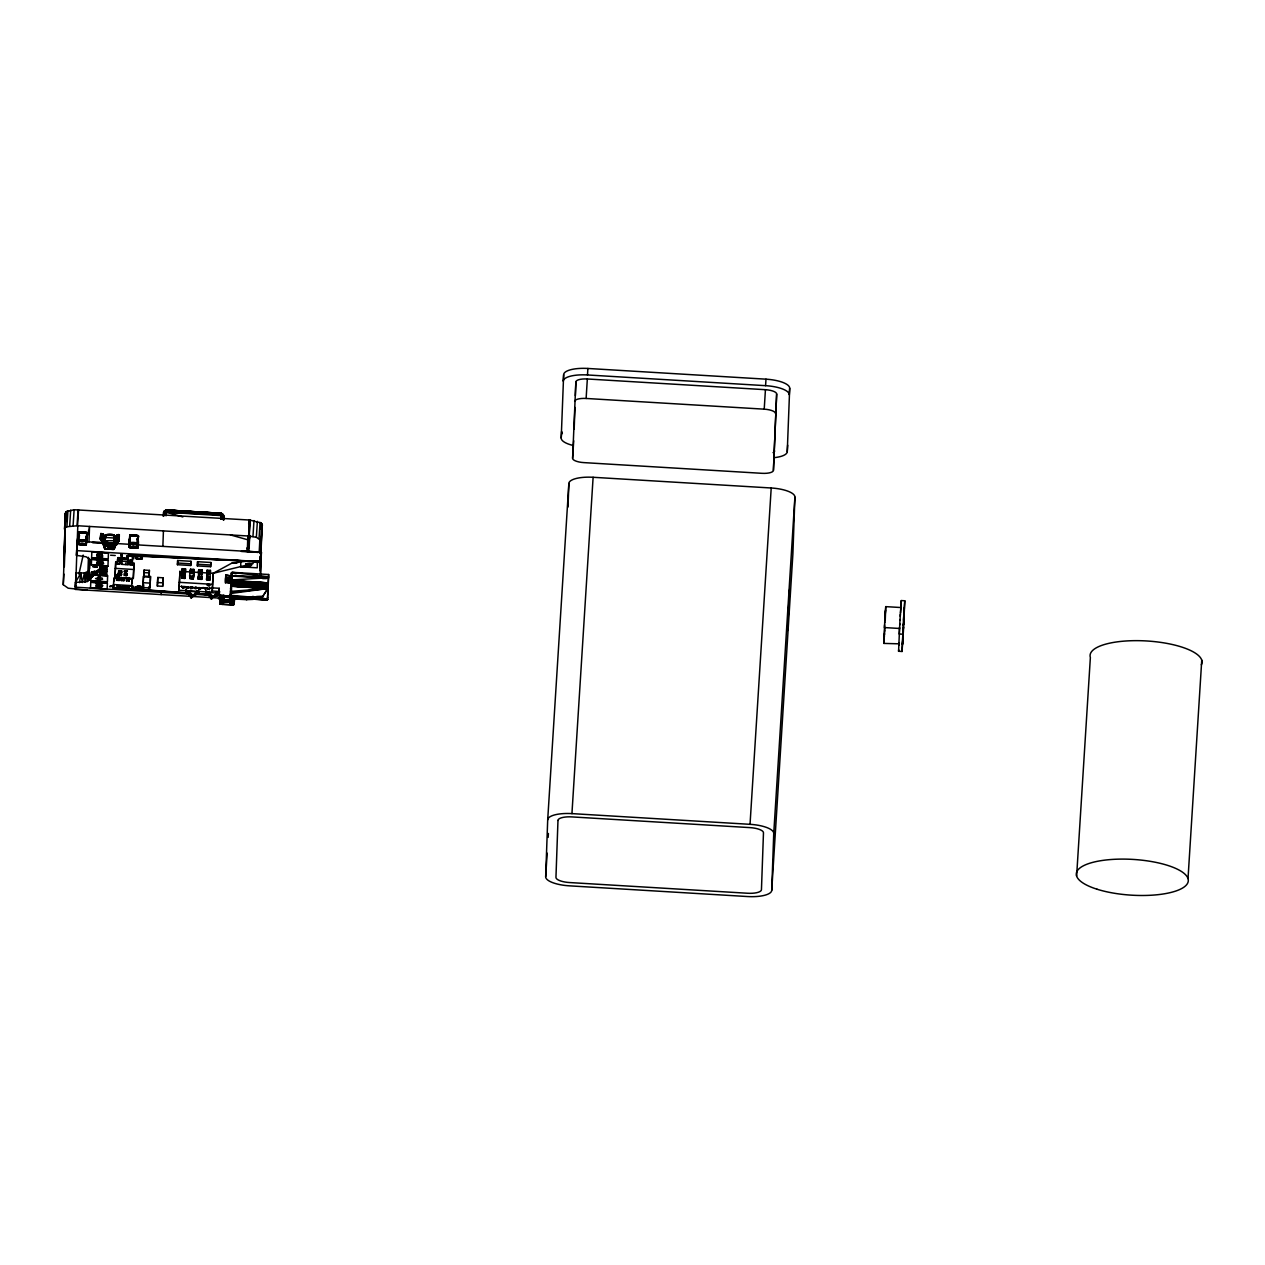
<?xml version="1.0" encoding="UTF-8"?>
<svg xmlns="http://www.w3.org/2000/svg" width="1265" height="1265" viewBox="0 0 1265 1265"><rect width="100%" height="100%" fill="white"/><g stroke="black" fill="none" stroke-linecap="round" stroke-linejoin="round"><path stroke-width="1.5" d="M115.036 540.329C115.827 543.333 115.083 533.055 119.321 534.716C118.61 540.297 117.36 529.387 115.621 540.234C122.752 532.992 115.558 533.814 119.305 536.66C119.226 533.371 117.645 535.206 119.258 536.724C117.345 537.467 117.598 533.609 119.226 535.475L119.258 534.652L119.29 536.708M117.329 534.953C119.116 534.621 115.052 536.012 115.621 540.234C118.894 533.055 116.095 537.024 118.072 534.684M137.774 559.13C131.418 557.659 139.703 553.738 142.328 556.806L142.249 558.75L138.881 559.304L135.608 558.26L136.43 556.062M138.328 537.641L138.154 535.664L137.632 547.84L137.996 543.871L129.362 543.349M165.209 515.282L165.509 510.412L166.711 510.016L221.106 513.29L223.826 516.547L223.62 520.026L223.146 514.681L221.043 513.337L166.632 510.064L164.023 511.44L163.311 516.341M233.614 598.25L233.361 604.97L233.93 597.143C235.717 599.784 233.313 608.497 230.625 603.832C233.424 608.291 233.867 600.543 233.661 598.298L233.535 604.797L230.783 604.86L230.404 604.085L233.535 604.797L233.867 598.298C234.499 600.859 233.598 608.339 230.625 603.784L233.487 604.86L233.804 598.298M223.81 595.088L220.584 596.78L220.679 599.657C225.866 596.669 222.197 603.168 223.605 602.662M230.436 602.867C228.933 599.768 237.694 604.385 230.72 601.081L230.451 599.167M97.358 552.726L97.342 556.394C105.691 559.019 103.493 552.52 96.757 554.971L97.342 556.394L97.832 552.9M116.665 540.424L119.116 540.756L119.147 539.87L117.961 539.87L119.1 540.724C117.028 531.964 113.755 552.078 117.835 540.044C120.017 539.523 119.622 539.254 118.119 540.772C119.938 541.879 114.04 546.828 116.127 545.31C120.823 538.526 117.044 538.858 119.116 538.716L117.028 539.918L117.297 538.874M130.422 544.14L129.394 543.254L129.9 535.253L138.391 535.933L137.885 544.393L135.671 544.646L137.758 544.282L138.391 535.933L137.758 544.551L138.264 535.791L129.789 535.395L129.267 543.871L132.509 544.488L129.267 543.871L129.789 535.395L138.154 535.664L138.201 536.74L137.237 536.471L138.154 535.68L130.042 535.19L138.091 535.68L136.715 544.646L137.616 544.63L137.664 547.824L129.315 547.366L129.457 543.112L129.979 535.221L138.138 535.712L138.233 536.834M211.413 599.246L216.758 592.589L216.631 595.768L213.295 596.811L208.788 592.115L208.662 595.293L211.413 599.246C211.555 595.878 222.814 595.23 217.438 594.265L217.438 592.653L219.398 594.044M104.299 542.875L103.73 543.523L102.892 538.321L102.497 543.681L101.817 539.934L100.552 539.649C100.172 522.904 106.608 554.655 102.924 537.119C100.235 531.411 100.599 543.997 104.204 544.915C105.153 543.08 101.5 542.764 102.402 533.798C104.6 546.069 106.292 534.051 100.884 533.577C99.556 536.866 106.386 535.301 103.857 540.645C104.015 546.907 102.275 538.005 100.741 537.609C108.411 539.728 101.406 549.295 101.785 533.703L100.82 533.593L100.678 535.617C105.232 534.462 104.521 546.844 102.639 541.151C106.07 548.251 99.603 524.833 102.686 539.965C107.066 544.14 100.109 525.781 104.11 538.795C105.28 542.321 101.01 528.991 100.678 535.617C106.228 534.842 103.493 549.01 101.912 537.846C98.781 537.546 103.082 541.926 102.971 544.488C105.232 545.389 102.212 544.725 102.671 543.286C101.437 536.74 101.437 539.111 102.591 543.982C105.833 544.472 99.05 538.605 103.113 538.906C102.544 534.953 103.73 548.219 104.315 542.843M119.29 535.506L119.305 534.668L115.668 540.708L103.509 540.756L103.05 538.779L104.268 543.713M100.678 534.779C104.71 531.948 103.603 541.926 104.015 538.779M260.574 575.338L261.396 552.236L137.79 544.899C136.573 553.011 140.368 540.455 137.158 538.811C139.071 548.567 136.794 551.587 137.901 543.618M222.229 518.792L221.755 513.479M89.42 569.203L89.515 558.956L86.162 556.806L76.422 555.367L77.181 541.167M99.761 576.255L99.729 579.829L102.544 579.323L102.18 578.121L99.239 577.457L95.539 578.579L99.729 579.829L100.314 576.239M121.361 574.326L118.436 574.373L121.566 574.468M65.306 520.864L65.385 513.068L64.009 563.336L65.148 534.494M78.145 536.107L78.541 532.122L86.89 532.676L86.178 544.772L86.89 532.676L78.462 532.154L86.716 532.581L86.763 534.542M100.631 560.79L100.599 564.364C90.195 563.905 103.319 558.972 103.667 563.842L100.599 564.364L101.042 560.79M115.131 538.163L114.625 535.585L113.882 549.342L104.71 548.836L113.992 549.184L113.755 546.527L104.853 542.985L105.438 534.968L114.562 535.522L114.973 542.78M124.555 573.804L126.974 573.946M137.869 543.697L138.375 535.854L130.042 535.19L129.821 537.135M233.978 597.127L233.329 604.97L220.489 604.227L220.743 597.507L220.569 604.227L223.462 603.674L220.521 604.227L220.758 595.625L220.489 604.227L233.456 604.812L233.978 597.127L233.392 604.955M223.557 596.1C227.494 595.926 210.369 599.752 223.462 598.819M86.826 535.601L86.795 532.597L78.462 532.186L77.908 540.898L80.027 541.293L77.908 540.898L78.462 532.154L86.732 532.581L86.89 534.542M86.305 544.662L86.305 542.859L86.067 544.804L77.971 544.314L77.877 541.293L77.987 543.317L79.948 543.397L77.877 543.476L77.813 542.353L77.971 544.314L86.067 544.804L86.431 542.859M98.844 560.601L98.796 564.206L99.429 560.68M118.088 538.732C114.435 538.242 113.992 555.667 113.771 546.338L104.853 542.97L104.9 548.884L108.395 549.105L104.41 539.997L103.983 541.657L104.378 540.06L103.05 539.744L103.904 543.618M164.497 515.393L164.387 511.155L166.711 510.016L222.972 514.317M166.158 515.646L166.711 510.016L221.154 513.637L223.446 514.95L223.336 520.01M232.112 575.543L231.115 597.57L220.869 596.732L220.727 599.657L223.178 599.816L223.462 598.772C219.098 603.105 219.952 593.506 223.478 597.523M86.51 541.815L86.067 544.804L77.877 544.282L86.083 544.772L86.811 532.755L78.398 532.28L86.89 532.771L78.462 532.154L77.956 540.961L78.145 539.855L86.226 540.345L86.431 541.373L86.906 532.707L86.368 541.436L85.293 541.562L86.463 541.293L86.937 532.802L78.556 532.122L78.335 535.079M86.605 535.838L86.194 544.756L78.003 544.298L77.908 543.159L77.766 544.156L86.257 544.693L86.969 532.913L86.067 544.804L86.257 543.571M114.751 546.828L113.739 549.326L104.679 548.789L104.789 542.859L108.142 546.701L110.166 546.48L108.505 546.97L113.913 549.326L114.925 540.629M129.9 538.669L130.042 535.19L138.138 535.712L138.249 539.981L137.142 538.937L138.249 540.076L138.233 539.08M136.604 557.406L137.664 556.284L140.32 556.442L141.032 558.466C138.913 560.727 134.216 556.853 138.264 556.205M220.648 601.239L223.13 601.476L220.379 601.334L220.521 604.227L220.41 601.365L223.399 600.638L223.051 601.697L220.41 601.492L220.363 604.148L222.956 604.322L220.363 604.117L220.537 601.334L223.399 600.685M233.804 597.539L233.424 600.416L220.648 599.642L220.537 596.748L220.537 599.563L223.114 599.784M268.069 583.228L231.574 580.682L231.448 572.776L236.096 573.725M101.579 587.134L102.86 585.584C96.029 582.153 93.025 588.446 101.579 587.134L101.643 583.592M85.814 533.371L86.826 532.628L86.178 544.772L78.003 543.523C78.889 547.176 76.106 535.475 79.41 535.332L78.209 536.376L77.908 544.219L86.067 544.725L86.384 543.776L79.948 543.523M100.726 534.731C103.366 533.735 102.212 542.037 102.718 539.143L103.888 538.684C105.438 540.266 101.548 537.641 103.366 540.677M138.407 535.965L137.505 547.745L129.267 547.334L129.662 538.684L129.172 547.16L137.727 547.698L133.489 546.559L129.267 546.543L129.315 547.366L137.727 547.698M136.826 587.798C137.316 585.458 142.787 586.644 141.253 588.873L137.6 589.031L137.442 586.834M222.861 519.014L222.687 514.46L221.043 513.337L166.49 510.333L164.023 511.44L163.912 515.551M259.578 552.236L259.831 538.89L260.005 553.074L260.432 539.317M86.716 532.723C89.009 543.808 85.324 541.799 78.13 539.254M103.54 539.934C100.156 534.225 103.445 541.831 104.347 540.882M114.53 539.507C118.957 532.597 101.595 532.154 105.406 538.795L105.501 534.937L114.403 535.475L114.546 539.586M109.201 547.413L113.739 547.033L105.106 543.128C110.941 547.745 110.782 551.002 105.106 543.128L107.873 543.507L105.106 543.128L105.58 546.132L113.771 546.338L110.182 546.101L110.245 544.867L108.632 544.614L113.803 545.357C93.752 533.324 113.629 557.122 114.704 546.891C116.016 550.401 109.312 549.911 105.106 543.128L114.182 543.412L113.929 549.295L113.961 543.317L104.805 542.843M223.747 519.931L223.747 515.693L222.15 513.827M233.756 597.697L233.519 600.401L233.598 597.712L233.519 600.401L230.562 599.515M267.848 593.427L267.468 599.499L231.131 597.175L230.23 598.076L267.437 599.863L252.873 597.238L231.163 596.368L230.23 598.092L267.437 599.863L268.48 576.808L232.143 572.318L231.795 577.077M64.056 558.26L65.385 513.068M105.311 538.827L105.596 534.921L105.137 539.017M231.621 579.955L268.401 577.726L231.859 576.144L231.448 572.792L230.246 597.475L231.1 597.902C228.443 598.092 236.903 596.463 233.361 600.401L230.736 599.863M105.248 538.874L105.596 534.921L104.9 543.017L114.135 543.428L113.85 549.358M114.483 539.428L114.403 535.459L113.66 549.421L105.106 543.128L108.758 547.65L110.134 547.555L105.106 543.128C114.071 545.99 104.979 544.061 113.755 546.527L109.075 546.29L105.106 543.128L110.229 545.326L105.106 543.128L108.569 547.018M223.051 601.697L220.537 601.618L220.426 604.196L220.41 601.365L233.44 602.298L233.487 604.86L230.831 604.828L233.329 604.97L233.377 602.108L223.193 601.334M230.783 599.215C239.465 602.599 224.933 598.424 233.44 600.385L233.519 597.839L220.679 596.859L220.616 599.61L223.62 599.088M248.715 547.255L249.015 535.743L248.541 549.168M78.398 534.036L78.462 532.186L81.593 533.229M79.41 535.332C75.426 538.036 77.624 554.102 79.41 535.459M190.904 594.139L75.283 587.181L75.457 582.422L87.19 581.552L100.267 568.396L107.035 569.709L101.311 569.218L100.33 568.222L102.354 567.795L100.03 566.941L107.146 566.341L107.035 569.709L100.631 568.965L100.536 568.08L102.354 567.859L100.283 567.273L100.457 566.388M101.817 539.934C101.026 536.85 103.414 545.689 104.204 544.915M129.41 547.413C133.916 549.959 138.106 545.579 137.426 547.887L137.679 546.749L137.6 547.856L129.251 547.286L129.884 535.285L138.138 535.712L137.221 536.597M230.594 598.282L231.147 597.459L267.468 599.499L261.855 597.776L249.711 597.665M101.674 535.743C102.212 532.723 104.489 545.278 103.872 540.029M259.989 551.825L260.258 542.195M89.467 568.95L89.768 559.193M103.287 542.685C104.742 541.594 102.449 541.973 102.639 541.973C100.362 534.557 103.287 528.217 102.639 541.151M103.509 540.756L102.718 539.965M119.179 538.748L119.116 540.756L119.179 538.748L118.214 539.507C116.728 541.278 113.66 552.552 118.23 538.684M119.1 540.724L118.135 539.949C118.784 543.634 111.478 549.358 117.898 538.716M119.258 536.724C117.898 532.644 117.345 543.776 115.495 540.724M118.151 539.87C119.938 534.763 113.471 553.532 116.554 540.534C120.76 538.099 115.068 545.911 115.858 544.646M119.29 535.854L118.167 535.854L115.811 541.483L117.977 535.933L115.969 541.436L114.973 541.483L116.143 540.55M115.795 541.467L115.415 540.361C116.317 545.721 117.313 532.565 116.823 536.218M247.339 551.35L247.814 535.981M247.924 548.963L248.035 545.089M248.699 523.868L248.826 519.994M79.489 533.118C76.343 542.59 80.407 529.308 78.604 532.881L77.734 543.982M86.21 543.744L86.178 544.63L86.747 535.917L86.083 544.772L78.003 544.092M100.852 567.953L88.85 580.176L89.515 558.956M102.845 544.377C102.054 541.246 102.939 545.658 103.018 543.665M103.936 538.637L102.876 540.202L102.781 539.285M103.098 540.455L102.924 539.396M103.92 540.756L103.145 542.606L103.904 541.562M116.127 545.31C113.913 542.638 118.009 543.744 116.38 545.089M116.997 539.87C120.634 539.57 115.842 538.51 116.111 541.357M102.813 541.436L102.781 542.258L102.75 541.278M102.876 540.202L101.943 537.72M103.777 542.748L103.793 543.555L103.793 542.653M114.925 543.507L114.593 546.923M116.665 540.819L116.554 540.25M118.262 536.74L118.293 535.838L118.167 536.708M163.517 516.041L163.659 512.167L166.237 511.424L223.446 514.95M202.748 587.656L205.547 587.814L205.499 589.427L204.914 587.956L202.748 587.656L205.547 587.814M223.304 519.267L222.687 514.46M231.416 588.952L230.562 588.826L231.748 581.173M248.082 551.461L249.6 520.042L74.113 509.732L66.16 511.772L64.388 529.039M248.762 545.12L249.079 535.475M249.474 523.9L249.6 520.042L248.604 536.028L77.56 525.734L66.919 526.762L65.148 527.742L63.25 584.715L68.199 588.209L87.285 590.154M259.973 566.625L260.305 556.79M260.448 552.852L260.78 543.017M65.812 521.307L66.16 511.772L67.931 510.775L66.919 526.762M64.325 566.799L65.163 543.175M65.938 521.528L66.286 511.693L65.148 527.742L64.974 520.974L65.068 542.274M220.237 598.139L75.536 589.443L77.798 525.75M86.004 543.871L86.336 540.424M86.716 536.202L86.811 533.83M87.902 572.776L88.455 557.343M88.993 541.894L89.546 526.461L86.147 541.72M90.542 588.193L90.764 582.264L107.367 583.26L107.13 589.19L90.542 588.193L101.643 588.241M90.795 580.777L91.033 574.848L107.62 575.844L107.399 581.774L90.795 580.777L100.062 580.698M91.349 565.297L91.57 559.367L108.173 560.363L107.952 566.293L91.396 564.664M91.618 557.881L91.839 551.951L108.442 552.947L108.205 558.877L91.618 557.881L102.718 557.912M91.46 572.365C92.693 571.606 91.965 574.104 100.362 568.665M94.211 572.476L95.223 573.409C95.144 570.926 101.121 573.899 95.255 572.602M97.99 572.76L94.243 571.258L88.85 580.176L89.183 574.61M103.034 534.304C98.97 532.913 100.773 541.278 101.706 538.969C102.765 539.096 99.824 540.898 100.757 537.578C103.999 539.728 103.113 536.17 100.678 534.731M102.671 539.776L101.706 534.842L103.192 534.747C101.674 540.202 99.271 529.181 102.607 535.965M103.825 541.467L102.686 536.929M104.141 546.195L104.868 548.899L104.362 540.044L105.058 542.985L113.945 543.444M105.548 571.701L101.137 572.128L105.548 571.701L105.501 572.966L101.39 572.397M110.197 545.658L108.521 545.847M110.577 555.224L115.257 555.509M109.849 586.391C116.08 585.584 103.683 588.019 113.692 585.347L113.66 586.217M112.601 586.501L112.553 587.434L118.151 588.336L188.833 593.301M113.328 588.13L113.455 584.525L131.75 585.632L131.623 589.237L113.328 588.13L113.866 578.231L116.696 578.405L116.76 576.919L116.586 580.303L119.242 580.461L119.4 577.077L119.353 578.564L121.345 578.69L121.234 580.572L123.875 580.73L124.049 577.362L124.002 578.848L129.362 577.678L129.315 579.164L132.161 579.338L132.019 582.944M113.613 587.434L113.644 586.565M113.724 581.837L113.866 578.231M130.026 564.854L130.137 562.957L128.192 562.846L128.065 564.728L121.582 564.332L121.693 562.451L119.701 562.324L119.59 564.222L117.408 564.095L117.534 562.198L115.716 562.087L115.004 577.393L133.299 578.5L134.011 563.194L132.319 563.083L132.192 564.981L130.026 564.854L130.248 559.778L132.43 559.905L132.192 564.981M115.716 562.087L115.004 577.393L119.716 576.634L117.028 576.761L118.768 576.239M116.586 580.303L116.633 578.817L119.29 578.975L119.242 580.461M118.04 535.538L118.372 534.652L119.226 535.475M117.408 564.095L117.645 559.019L119.811 559.146L119.59 564.222M120.997 554.813L120.887 557.802L117.93 557.991L125.14 558.371L122.199 557.818L122.31 554.892L120.997 554.813L122.31 554.892M118.562 572.144L120.128 572.207L118.926 571.701M118.151 588.336L121.124 588.13M120.191 587.087L120.238 586.106L120.191 587.087L120.412 586.138L121.314 586.96L120.238 586.106M121.234 580.572L121.393 577.204L121.345 578.69M121.582 564.332L121.804 559.272L128.303 559.668L128.065 564.728M123.875 580.73L123.938 579.244L121.282 579.085M124.318 571.29L127.417 570.815M125.788 571.258L124.334 571.053M125.377 588.763L122.436 588.209M258.06 552.457L241.504 550.844L261.396 552.236L260.796 561.676L130.406 555.319C127.876 553.627 124.523 558.561 128.081 558.545L128.429 555.968L132.208 556.189L128.429 555.968L128.081 558.545M126.532 580.888L126.595 579.417L129.251 579.576L129.188 581.046L126.532 580.888L126.706 577.52M137.664 547.002L137.49 547.903L129.315 547.223L130.327 546.48L129.251 547.286L129.947 535.348L129.441 543.855M129.789 538.858L129.931 536.249L130.928 536.091L129.836 535.38L129.568 543.112L137.664 543.444L129.568 542.954L129.41 543.792M133.299 578.5L134.011 563.194M150.503 576.508L149.918 587.988L142.945 587.577L143.53 576.097L150.503 576.508L150.329 581.394M143.53 576.097L142.945 587.577M148.796 587.355L148.638 589.87L143.325 589.553L143.467 585.3M143.783 576.824L144.084 570.072L149.397 570.389L149.08 577.14L143.783 576.824L144.084 570.072M143.577 584.209L143.325 589.553M148.638 589.87L148.732 587.039M149.918 587.988L150.092 583.118L143.119 582.691M163.106 577.805L162.663 586.327L157.35 586.011L157.793 577.472L163.106 577.805L162.979 581.299M157.793 577.472L157.35 586.011M161.161 594.597L161.303 590.739M162.869 546.338L163.422 530.905M162.663 586.327L162.79 582.833L157.477 582.517M177.448 564.712L177.511 563.02L190.794 563.811L190.73 565.502L177.448 564.712L177.669 560.49L190.952 561.296L190.888 562.988M177.606 562.198L177.669 560.49M178.982 590.281L179.962 571.321L178.982 590.281L212.188 592.273L213.153 573.314L232.238 562.925C235.464 563.969 241.504 559.778 260.796 561.676L260.321 575.148M185.544 568.886L185.354 572.571L182.002 572.95L182.223 568.697L185.544 568.886L185.022 578.39L181.701 578.2L182.176 569.819M185.892 589.443L185.828 591.135L199.095 591.941M190.509 569.187L190.303 573.314L193.672 572.571L193.83 569.392L190.509 569.187L190.367 572.286L193.672 572.571C196.217 580.429 187.03 580.635 190.351 572.666M192.707 587.83L190.224 587.181L193.007 587.925L190.43 588.525L192.264 588.446C186.24 585.553 197.498 587.751 191.268 587.15M197.372 565.914L197.419 564.206L210.702 565.012L210.638 566.704L197.372 565.914L197.577 561.692L210.86 562.498L210.796 564.19M197.53 563.399L197.577 561.692M198.811 569.693C196.47 574.136 203.918 574.278 202.131 569.898L198.811 569.693L198.732 571.084L202.005 572.523L198.684 572.333L201.973 573.013L198.447 576.445L198.289 579.196L201.609 579.386L201.72 577.646L198.415 577.267L198.478 575.923M199.617 588.004L198.969 589.031L201.926 588.146L198.289 587.751L201.926 587.956L198.969 589.031L199.016 587.434L199.601 589.079M191.173 598.029L196.518 591.372L196.391 594.55L193.055 595.594L188.548 590.897L188.422 594.076L191.173 598.029L196.423 593.918L198.747 594.06L196.787 592.668L196.866 591.403L198.842 592.178L196.787 592.668M198.826 592.811L198.842 591.514M202.131 569.898L201.752 576.745L198.368 577.852L198.289 579.196L201.625 579.133L201.783 576.587M205.8 590.644L205.736 592.336L219.019 593.143L219.272 588.288L211.682 587.846M206.891 574.373L210.259 573.772L210.433 570.389L207.112 570.183L206.954 573.282L210.259 573.772L209.911 579.86L206.59 579.686L206.922 574.168L210.259 574.01L210.385 571.511L207.065 571.638L206.891 574.373L210.037 577.646L206.654 578.374L206.59 579.686L209.911 579.892L210.069 577.188M213.295 596.811L206.385 594.518L208.425 593.364L206.448 592.605M206.464 593.269L206.464 591.973M210.259 574.01L207.001 572.745L210.338 572.523L207.065 571.638L207.112 570.183M212.188 592.273L213.153 573.314L253.174 563.542M219.019 593.143L219.082 591.435L211.492 590.976M219.209 589.996L219.272 588.288M217.722 592.336L218.624 593.348L219.493 591.498L217.438 594.265L217.612 592.463L218.624 593.348L219.493 591.609L219.414 592.747M223.415 599.42L220.616 599.61L220.695 597.033L223.225 597.08L220.6 596.89L220.489 599.436L220.569 596.922L223.652 597.871M220.458 604.132L223.035 604.227L220.442 604.053L220.79 598.298L220.363 604.117L220.774 595.609L220.537 599.531L223.193 599.642L220.616 599.563L220.663 596.953M231.036 583.386L225.47 582.359L231.068 582.691M225.739 576.35L225.502 581.647L231.084 581.979M225.787 575.037L231.732 576.081L225.787 575.037L225.565 579.623L231.131 580.651L225.549 580.319M232.238 562.925L236.903 562.83M231.78 582.706L231.811 581.837M232.017 575.781L232.143 572.318L268.654 574.5L268.148 587.956M240.65 566.831L240.872 560.901L257.459 561.897L257.238 567.827L240.65 566.831L249.901 566.752M248.493 551.524L250.043 520.136L260.827 522.904M249.094 546.227L249.49 535.554M249.901 523.995L250.043 520.136L249.031 536.107L256.368 537.309L261.317 540.803L259.958 567.637M231.195 595.372L252.873 597.238L252.937 596.274M259.341 552.599L259.831 538.89M259.926 548.378L260.131 542.511M231.274 593.411L267.832 588.541L231.542 585.948L267.832 588.541L261.855 597.776L267.832 588.541L231.558 585.347L241.172 585.047M262.25 586.881L231.574 584.762L267.927 585.632L230.752 583.244L267.927 585.632C254.312 587.656 268.749 588.636 268.038 583.845M545.674 876.724L547.698 819.831L568.855 483.499A24.019 7.653 3.6 0 1 593.111 477.284L771.207 487.99A24.019 7.653 3.6 0 1 794.91 497.098L792.886 553.991L771.729 890.323A24.019 7.653 3.6 0 1 747.473 896.537L569.376 885.832A24.019 7.653 3.6 0 1 545.674 876.724L547.16 853.132M572.966 445.422A24.019 7.653 3.6 0 1 561.217 438.07L563.652 374.677A24.019 7.653 3.6 0 1 587.893 368.463L765.989 379.168A24.019 7.653 3.6 0 1 789.692 388.276L787.257 451.652A24.019 7.653 3.6 0 1 775.034 457.566M568.017 507.044L568.855 483.499M572.602 458.294L575.86 381.935A11.385 3.637 3.6 0 1 587.34 378.978L765.436 389.699A11.385 3.637 3.6 0 1 776.663 394L773.421 470.374A11.385 3.637 3.6 0 1 761.941 473.316L583.845 462.611A11.385 3.637 3.6 0 1 572.602 458.294L573.709 440.773M574.183 429.009L574.942 407.441M575.369 395.66L575.86 381.935M773.421 470.374L776.663 394M771.729 890.323L773.737 833.429L794.91 497.098M899.035 643.822L883.856 643.411L884.599 624.799M885.231 620.704L885.737 606.631L900.87 607.532L900.49 612.924M903.289 632.12L902.056 651.475L898.577 651.269L899.621 627.266M901.012 608.259L901.297 600.575L904.775 600.78L903.716 624.847M902.056 651.475L903.305 623.914M101.959 535.079C101.279 537.182 100.188 535.032 100.488 539.586C99.571 535.538 102.576 541.167 101.817 536.581M102.639 541.973L101.785 536.882L102.37 538.716L102.402 537.894M101.991 536.597C101.548 538.748 105.201 536.993 101.722 535.712L100.615 537.625L101.912 537.846L102.813 542.226M103.857 540.645L103.271 534.874M108.537 546.939L108.758 547.081M117.171 535.032L117.297 535.791M137.616 547.729L129.315 547.223L129.362 545.452M220.727 600.258L220.363 604.117L220.648 601.428L233.456 602.393L233.44 604.923L233.472 602.108L230.641 602.551M220.79 597.064C226.593 595.119 215.936 600.337 223.13 599.752M267.927 585.632L230.72 584.145L267.927 585.632L231.621 583.339L230.783 582.849L231.732 581.426L268.085 582.896L230.942 580.208M101.532 539.728L100.82 535.601M118.056 539.554L117.756 538.7L117.961 540.74M137.426 544.503C139.782 542.226 127.923 541.293 129.52 544.14L129.568 543.112M163.501 515.914L163.659 512.167M190.367 572.286L193.703 572.033L190.383 571.827L193.798 570.515L190.477 570.309L193.782 570.815L193.672 572.903L193.466 576.192L190.066 577.378L189.987 578.69L193.324 578.643L190.098 576.872M259.989 560.838L260.131 556.885M260.29 552.947L260.748 541.104M117.028 539.918L117.439 538.795M117.582 535.633L117.598 534.81M198.779 570.815L198.589 573.899L201.91 574.136M129.678 539.507L129.662 538.684M78.541 532.17L77.908 540.898L86.226 540.44L78.035 539.934L78.035 544.314M86.067 544.804L85.214 543.887M249.252 545.753L249.664 536.186M268.227 586.707L267.816 593.823M78.24 535.569L78.556 536.139M201.609 579.386L198.415 577.267M105.027 543.096L104.9 548.884L104.378 546.322M129.157 547.113L129.236 545.436L130.327 546.606M129.441 541.214L129.251 547.286L129.33 546.164M129.773 535.49L129.694 537.119L129.9 535.253M221.09 519.014L221.043 513.337L222.292 513.748M78.272 534.036L78.351 532.391L77.766 544.092L77.892 540.013L77.908 540.898M182.065 572.033L185.212 575.132L181.86 575.433L185.133 576.223L185.022 578.358L181.701 578.2L181.796 576.476L185.133 576.492L181.86 575.433L185.354 572.571L182.065 571.812L185.402 571.59L182.128 570.088L182.223 568.697M193.308 578.896L193.418 577.188M206.701 577.947L209.943 579.133L206.606 579.354L209.911 579.86M259.989 570.815L262.329 524.817L260.052 522.366L259.056 538.337M231.716 581.536L267.99 584.462L231.716 581.663M247.086 548.567L248.035 550.022L246.928 547.951M903.099 627.472L902.467 644.518L903.068 635.773M904.159 618.063L903.51 628.389M104.521 539.965L105.074 543.049L104.679 539.949M115.684 544.709L114.846 544.725L117.044 539.096M230.847 588.225L230.277 597.618L267.437 599.563L231.163 596.368L238.832 596.874L233.108 596.495M101.943 537.024C100.741 537.103 101.801 536.486 101.738 538.51M884.757 622.143L884.409 627.567L899.557 628.468M899.826 623.708L899.194 634.002L902.672 634.208M126.753 558.529L127.765 555.477M198.652 573.172L198.447 576.445L201.752 576.745M233.408 602.931L233.867 597.159M249.569 535.316L249.363 538.795L249.49 535.111M884.694 622.807L884.915 619.059M884.678 630.998L884.899 627.266M899.7 625.021L900.016 619.55M903.163 625.226L903.827 614.379M903.321 632.532L903.653 627.076M78.003 543.523L77.766 543.27M78.224 536.407L78.335 535.459M129.457 543.017L130.074 535.206L138.138 535.759M222.703 518.95L222.925 515.361L221.154 513.637L166.347 510.791L164.387 511.155L163.517 512.942M223.225 519.188L223.431 515.614L221.233 514.808L165.462 510.87M231.795 580.35L230.847 581.758L267.99 584.462L231.653 582.722L267.943 585.268L230.783 582.849M63.25 584.715L63.914 574.073M69.67 526.05L70.666 510.08M73.101 525.702L74.113 509.732M77.054 525.734L78.066 509.763M77.56 525.734L78.556 509.763M76.422 555.367L77.007 545.927M75.283 587.181L76.058 572.982L84.423 572.966L89.404 570.91M78.145 540.029L78.983 541.056M81.007 543.412L83.126 543.539M81.071 541.404L83.205 541.404L80.027 541.167M91.839 551.951L108.442 552.947M91.57 559.367L108.173 560.363M91.033 574.848L107.62 575.844M90.764 582.264L107.367 583.26M99.998 572.349L102.086 572.95L99.745 571.954L101.358 571.211L106.861 571.432L106.75 574.8L99.998 573.44L102.07 572.903L100.188 573.962L106.75 574.737L102.655 574.531M100.267 567.337L102.354 567.859L100.378 568.238L88.85 580.176L91.475 571.97L94.211 572.128L94.243 571.258L88.85 580.176M99.223 587.245L99.445 583.671M103.493 573.14L101.39 573.551L105.454 574.294L101.39 573.725L105.485 573.251L105.438 574.357L101.074 574.31L99.998 573.44L102.086 572.95L100.773 572.65M101.674 567.305L105.786 567.811L105.833 566.625L101.912 567.384M103.698 567.748L102.734 567.574M106.26 543.476L107.478 544.124M109.47 547.555L109.28 547.808M110.118 546.638L108.885 546.464M108.679 545.484L110.245 544.962M107.952 566.293L93.231 564.775M109.549 545.626L108.853 545.405M110.134 547.16L109.312 546.765M117.645 559.019L117.518 560.901L119.701 561.043L119.811 559.146M121.804 559.272L121.693 561.154L128.176 561.549L128.303 559.668M122.199 557.881L125.156 557.991M125.899 564.601L126.01 562.704M129.125 555.778L128.145 556.442M130.248 559.778L130.137 561.66L132.319 561.802L132.43 559.905M129.188 581.046L129.362 577.678M132.43 546.512L134.549 546.638M132.208 556.252L132.366 558.861L133.679 558.877L133.394 556.047L127.259 555.683M134.628 544.488L133.552 544.567L135.687 544.519M133.394 556.047L128.809 555.367L126.832 556.315M131.623 589.237L132.161 579.338M133.631 586.454L131.086 585.79L133.979 587.213L133.9 589.348L132.588 589.269L132.446 586.596L131.086 586.169M132.493 586.043L130.611 585.79M135.323 556.821L137.363 555.873L142.328 556.806M136.857 558.988L135.608 558.26M137.901 555.888L139.482 555.92M138.881 559.241L142.265 558.687L139.34 559.225M138.138 586.296L141.332 586.628L142.945 588.241L141.206 589.648L137.458 589.49L135.545 587.229L139.245 586.248L137.11 586.343M140.32 556.442L137.664 556.284M142.486 589.158L142.945 588.241L142.486 589.095M149.08 577.14L149.238 574.626M149.397 570.389L149.238 572.903L143.925 572.586M190.73 565.502L190.952 561.296M190.43 571.337L193.751 571.385L190.462 570.657L193.782 570.815L193.83 569.392M197.04 593L197.15 591.103M197.767 593.285L197.893 590.913M198.747 594.06L198.89 590.882M206.385 594.518L206.527 591.34M210.433 570.389L210.338 571.78L206.986 572.824L210.306 573.029L206.954 573.282M210.638 566.704L210.86 562.498M222.039 518.729L222.261 515.155L221.217 514.143L165.335 510.348M219.319 595.293L219.43 593.411L217.438 594.265L217.707 592.985M223.605 599.215L223.763 598.219M225.439 583.054L225.66 578.421M231.289 577.204L231.115 581.283L225.518 580.951M230.388 604.211L230.309 603.199M233.487 597.776L230.293 597.238L235.005 596.685M240.872 560.901L257.459 561.897M252.968 536.55L253.98 520.579M256.368 537.309L257.38 521.338M260.748 539.538L261.76 523.552M261.317 540.803L262.329 524.817M262.219 587.45L262.298 585.932M261.855 597.776L261.934 596.258L256.526 596.495M563.652 374.677L563.241 381.176A24.019 7.653 3.6 0 1 587.482 374.962L765.578 385.667A24.019 7.653 3.6 0 1 789.281 394.759L789.692 388.276M561.217 438.07L561.628 431.571A24.019 7.653 3.6 0 0 562.372 433.61M548.156 837.398L548.409 833.461M587.482 374.962L587.893 368.463M574.626 401.4A11.385 3.637 3.6 0 1 586.122 398.459L587.34 378.978M547.698 819.831A24.019 7.653 3.6 0 1 571.938 813.616L593.111 477.284M765.578 385.667L765.989 379.168M775.445 413.481A11.385 3.637 3.6 0 0 764.218 409.164L765.436 389.699M773.737 833.429A24.019 7.653 3.6 0 0 750.034 824.321L771.207 487.99M787.257 451.652L787.668 445.169M884.931 619.265L885.136 615.375M884.456 634.666L884.662 630.776M900.048 619.976L900.348 614.173M903.526 620.182L904.775 600.78M1076.626 875.997L1090.367 657.547A56.087 17.884 3.6 0 1 1147.608 641.023A56.087 17.884 3.6 0 1 1201.339 664.789M1188.009 878.59L1201.75 660.14M220.284 603.911L220.743 595.625L220.442 604.053M267.595 597.286L267.516 598.645M885.105 616.45L885.358 612.007M884.488 633.591L883.856 643.411M900.269 616.292L901.297 600.575M164.988 515.298L164.893 510.617M163.754 515.614L164.007 512.025M164.292 515.424L165.509 510.412M885.263 613.857L885.737 606.631M884.33 636.168L884.061 639.9M899.02 645.356L899.194 642.604M903.969 613.13L904.348 607.738M230.799 597.966L231.195 596.732M118.025 536.771L118.246 535.87L116.791 540.661L118.167 535.854L116.728 540.803L116.823 539.839M126.848 574.942C119.859 575.306 129.093 574.705 126.168 575.559M129.362 546.338L129.236 547.302L129.662 541.467M129.568 542.954L130.074 535.206L130.928 536.091M137.885 544.393L137.822 543.539L129.441 543.128M223.526 518.697L223.431 515.614M885.405 611.691L885.516 610.125M86.099 544.582L86.747 535.917L86.653 536.771M187.932 590.866L187.552 592.51L185.908 591.388L185.797 593.285L187.552 592.51L187.647 591.182M268.354 578.611L268.654 574.5M108.885 544.63L110.134 544.756L108.205 545.009M122.863 586.28C124.365 586.754 121.82 587.26 123.417 586.296M137.727 543.713C117.186 542.053 141.253 545.104 137.727 543.618M101.88 535.759L101.817 534.842L101.801 537.783L100.647 536.819L101.817 536.977M130.026 535.348L130.912 536.218M165.921 515.646L166.205 512.214L165.225 511.724M898.577 651.269L898.703 649.783M78.636 532.091L78.62 533.039M137.49 547.808L129.394 547.413L129.662 543.412L137.648 543.824M115.273 544.314L115.384 543.507M100.9 533.545L100.694 535.585M101.833 553.311L101.5 556.885L101.216 553.327M129.204 547.192L129.41 546.401M121.487 574.721L118.815 574.484L119.716 574.247M231.131 597.633L254.075 598.756L236.887 597.665M78.288 536.249L78.383 535.49M230.341 596.511L267.437 599.563L231.115 597.586L267.437 599.863M89.23 572.571L88.313 580.841L87.965 572.033L87.19 581.552L86.289 572.602L85.008 582.2L84.423 572.966L82.32 582.564L80.77 573.235L75.457 582.422M138.312 535.87L137.237 536.471M125.709 575.543L124.176 574.911L126.879 575.512M102.829 560.632L102.386 564.237L102.244 560.711M100.884 583.671L100.457 587.245L100.267 583.687M121.234 573.124L118.483 572.713L121.646 572.918L118.499 572.729L120.08 572.507M220.853 518.982L222.261 515.155M79.6 582.643L80.77 573.235M116.633 540.93L116.712 539.949M129.52 544.14L130.406 544.266M193.055 595.594L185.797 593.285L185.908 591.388L187.552 592.51L187.773 590.676M99.714 553.295L99.255 556.837L99.097 553.2M120.286 573.535L118.562 573.424L121.234 574.025L118.61 573.393L115.004 577.393L117.455 576.255M103.967 539.554L102.702 539.839M119.811 573.393L121.108 573.978M96.867 583.212L96.361 586.691L96.361 583.007M223.731 598.883L223.763 598.092M230.483 598.487L230.451 599.294M230.325 603.073L230.293 603.879M97.864 560.363L97.326 563.842L97.294 560.158M220.537 604.101L220.537 601.618L223.494 602.456M186.603 587.656L188.975 587.513L186.113 586.834L188.975 587.513L186.777 586.913L188.975 587.513L186.208 588.099M116.269 541.278L116.427 540.361M121.661 572.239L119.479 572.112L121.661 572.159M98.623 583.576L97.99 587.102L97.958 583.497M109.628 544.851L109.992 544.867M78.003 540.139L86.32 540.708M116.095 545.294L116.001 544.582M136.019 558.545L135.434 556.679M102.955 540.376C102.892 535.807 104.916 551.35 103.05 539.744M97.626 579.607L98.354 576.113M115.811 541.483L116.001 540.629M75.536 589.411L76.374 585.6M78.936 574.152L83.174 555.082M115.637 541.499L115.068 539.443L116.775 535.696M108.648 547.587L109.296 547.603M102.971 544.488L103.936 542.859M115.526 544.741L115.162 545.563L114.846 544.725M233.424 600.337L233.519 597.839L233.424 600.416L231.005 600.258M103.24 544.677L103.287 543.839L103.524 544.836M104.046 539.981L103.841 540.835L103.113 536.597M103.698 544.867L103.888 544.077M103.603 542.812L104.299 542.021M108.806 545.863L113.755 546.527L108.521 545.278L110.023 545.357M108.505 546.606L105.106 543.128L108.537 545.278M231.163 596.495L267.437 599.563L231.115 597.539L267.437 599.563L231.147 596.764L230.341 595.072L231.337 591.324L267.832 588.541L231.527 586.217L267.832 588.541L231.305 592.431M102.591 568.032C110.624 571.748 94.511 566.831 105.77 568.238L105.738 569.266C92.725 567.558 114.736 568.523 101.912 567.827M121.203 574.8L118.562 574.215L115.004 577.393C114.672 573.851 123.069 572.666 118.499 573.662M119.606 574.357L121.203 574.263L118.72 574.61M192.391 588.004L190.43 588.525M115.036 538.068L104.837 537.435L105.485 534.984L104.521 537.483L105.469 534.953M108.632 544.614L109.897 544.772M128.635 586.612C126.389 588.525 125.947 585.474 129.236 587.624M104.758 537.435L105.295 535.111M118.325 535.538L118.23 534.652M119.938 574.61L118.562 574.215M103.082 535.237L103.192 534.747M233.329 602.346L230.815 602.203L233.377 602.108M124.808 573.741L125.915 573.583M127.259 575.338L124.492 574.8M233.266 604.923L230.815 604.765M122.231 586.438C124.887 587.45 121.962 586.533 123.654 586.359M127.496 587.403L128.524 587.593M124.84 587.039L126.468 587.15M124.966 586.707L126.405 587.023M126.943 575.211L124.508 575.053M100.03 566.878L103.43 566.119M223.209 599.563L230.926 599.958M108.727 544.836L109.486 544.915M197.403 588.13C189.971 588.81 200.439 587.213 195.411 587.387C193.26 589.696 200.186 587.561 195.411 587.387M114.989 540.708L115.495 539.507M118.878 573.33L121.219 573.867L119.637 573.488M124.365 587.34L124.792 586.375M123.843 586.438C120.396 586.391 124.95 588.13 123.116 586.375M103.24 535.696L102.244 533.735L102.971 535.142M118.657 572.903L120.808 572.697M105.074 543.049L114.008 543.539M223.13 601.65L220.442 601.46M119.669 572.602L118.483 572.713L121.314 572.871L119.179 573.045M102.971 537.325L101.769 537.704M118.578 571.685L121.408 571.875M108.916 547.033L109.976 546.875L109.043 546.986M138.17 558.782L140.225 558.861L137.347 558.624L136.604 557.248L139.008 556.268M121.029 573.013L118.815 572.745L120.254 573.14M120.523 574.326L121.614 574.516L120.76 574.326M136.826 587.656C139.024 590.233 136.652 589.111 137.268 586.976L139.245 586.612L137.268 586.976M125.456 587.087L126.152 586.47M108.79 545.168L109.185 545.183M121.203 572.666L120.46 573.029M118.451 574.452L121.203 574.263M117.534 586.359L118.278 586.47M135.545 587.229L137.6 586.28M105.122 542.843L104.457 539.981M217.438 594.265L218.434 593.269M135.893 586.818L135.513 588.225L137.458 589.49L189.592 593.253M124.207 573.567L127.322 573.361M85.293 541.562L86.21 540.74L83.19 541.531M122.99 586.391L122.563 586.296M118.119 586.96L119.179 586.043M119.274 571.148L120.365 571.321L119.321 571.1M232.001 574.263L231.226 575.622L268.401 577.726M209.721 588.067L207.254 589.522L210.369 588.114L208.077 588.81L206.527 587.877L208.456 588.684M117.914 539.997L116.617 539.712L117.835 540.044M188.153 587.513L188.896 587.197L186.461 587.324M118.562 574.547L119.4 574.294M247.466 549.263L248.383 548.884L247.703 548.362M182.84 588.067L185.212 586.596L183.504 588.114L181.227 586.359L183.504 588.114L185.212 586.596L181.227 586.359M209.136 585.806L210.101 585.221L207.523 584.177L208.772 583.892L207.413 585.347L207.523 584.177L209.136 585.806L207.413 585.347L209.658 584.794M233.582 602.282L230.926 602.093M100.141 566.609L107.146 566.404M103.034 541.689L104.299 542.084M136.446 586.581L136.067 588.952L141.206 589.585L137.996 589.522M119.59 574.531L119.179 574.579M78.304 540.961L78.983 541.183M201.926 587.956L199.538 588.857L198.289 587.751M125.33 571.812L126.326 572.207M118.784 572.539L121.661 573.013M128.477 586.612C127.607 587.925 127.623 587.34 128.872 586.739L127.828 586.628M220.727 513.416L221.549 513.495M100.963 571.306C95.966 571.638 117.866 571.242 100.678 571.306M231.701 581.963L230.815 582.264L231.669 582.533M231.226 575.622L230.894 580.825L268.085 582.896L230.863 581.252L231.59 580.271M196.217 588.684L194.304 588.32L194.952 587.26M198.589 573.899L201.973 573.013M108.537 546.78L105.106 543.128M256.985 562.609L260.796 561.676L76.58 550.607M230.277 597.618L231.147 597.396M137.521 547.113L136.636 546.986M121.314 574.784L120.586 574.705M102.244 571.622L101.406 571.796L105.533 571.764M185.133 576.223L181.765 576.919L185.054 577.615L181.717 577.899L185.022 578.358M101.611 538.953L100.536 539.649L101.659 538.953L100.536 538.764L101.595 538.51L100.757 537.578M126.136 571.132L127.401 570.974M125.409 575.543L126.627 575.385M253.221 599.373L246.454 599.689M118.942 572.855L120.681 573.045M102.07 533.719L102.37 534.684M118.578 571.021L121.677 570.879M120.713 571.037L121.677 571.005M201.673 578.073L198.368 577.852L201.72 577.646M103.651 566.499C96.377 566.736 112.806 566.641 102.433 566.483M219.478 592.131L218.465 592.147L218.624 593.348M119.116 572.618L121.472 572.729M262.614 578.579L266.441 578.595M246.786 599.689L234.009 598.978M114.815 538.036L114.483 535.522M231.59 585.252L253.237 586.913L253.316 585.379L249.379 585.11M128.239 586.612L129.267 586.644M268.48 576.808L231.859 576.144M136.225 556.11L260.796 561.676L128.461 555.351M230.404 595.594L231.258 595.625M182.84 516.942L166.205 512.214L221.233 514.808M248.399 597.744L254.138 598.013M101.674 536.486L100.789 536.376L101.817 536.502M241.267 582.548L247.007 582.833M231.653 582.691L267.99 584.462L231.685 582.153M190.066 577.378L193.387 577.536M230.277 596.748L267.437 599.563L231.131 597.428M254.138 597.934L250.312 597.728L257.949 598.013L252.209 597.712M120.365 571.859L121.282 572.001M243.18 582.517L247.007 582.722M209.531 589.664L207.27 587.925M198.305 578.927L201.625 579.133M233.598 582.485L239.338 582.833M260.353 584.051L256.542 583.734M182.54 587.118L183.852 587.197L182.366 586.928M586.122 398.459L764.218 409.164M166.632 510.064L221.106 513.29M86.573 537.641L86.447 539.586M77.94 540.266L86.573 540.788M103.54 542.543L92.44 542.511L103.493 543.175M85.024 541.641L102.655 542.701M116.38 543.523L130.089 544.345M241.457 551.461L252.526 552.125M117.945 557.612L120.887 557.802M182.128 570.088L185.449 570.278M190.43 570.578L193.751 570.784M198.732 571.084L202.052 571.274M207.017 571.574L210.338 571.78L207.065 571.306M185.813 571.669L213.153 573.314M115.321 568.38L133.616 569.487M225.66 576.919L231.226 577.947L225.644 577.615M225.613 578.231L231.179 579.275L225.597 578.927M181.78 576.761L185.101 576.966L181.796 576.476M198.384 577.773L201.704 577.963M179.266 582.327L212.457 584.319M252.889 596.669L261.871 597.207M194.826 594.376L210.512 595.309M214.433 595.546L230.104 596.495M248.794 597.712L254.312 598.045M231.195 596.874L230.325 596.827L231.163 597.159M571.938 813.616L750.034 824.321M166.205 512.214L221.264 515.598L221.328 519.045M235.511 582.485L239.338 582.722M130.516 586.154L131.892 586.327M230.341 595.072L231.195 595.135M238.8 597.649L254.091 598.645M259.815 599.009L267.468 599.499L231.147 596.906M102.338 574.057C99.002 572.413 110.276 573.678 102.829 573.108M231.637 583.861L235.575 584.145M198.652 593.981L208.456 594.677M216.315 595.23L230.056 596.195M231.147 597.048L267.437 599.563L259.831 598.962M242.643 597.76L254.091 598.566M132.509 544.361L133.552 544.567M197.372 593.807L209.01 594.645L197.261 593.633M214.844 595.056L230.372 596.179M190.003 578.405L193.324 578.643M115.558 587.577L125.282 588.304M131.117 588.731L189.481 593.064M214.765 594.945L230.325 596.1M220.79 597.001L223.225 597.112M182.081 571.321L185.402 571.59M230.467 591.245L231.337 591.324M230.704 584.715L231.558 584.778M190.145 575.875L193.466 576.176M190.303 573.314L193.608 573.646M122.294 587.087L123.606 587.039L122.547 587.181M186.951 590.265L185.955 590.107L187.552 592.51M139.245 586.248L141.332 586.565L139.245 586.312M125.662 573.488L126.01 573.472M119.068 571.1L120.191 571.29M120.713 571.369L121.661 571.527L118.578 571.148M199.617 587.83L201.309 588.114M118.91 572.049L120.096 572.286M206.733 576.982L210.037 577.646M125.362 573.298L126.247 573.693M103.967 542.053L103.161 541.784M231.843 576.35L231.795 576.998M124.286 571.764L126.342 572.333M230.483 534.937L247.703 539.76M138.502 558.909L136.652 557.818M119.954 573.44L120.887 573.757M129.473 546.448L129.425 547.381M136.715 558.118L136.604 557.248M103.414 543.918L103.366 544.772L103.113 543.76M102.845 538.337L102.939 539.269M116.728 585.901L117.724 586.944M103.145 539.617L103.098 538.748M204.914 587.956L205.499 589.427M230.863 601.871L230.72 601.112M117.93 538.684L118.056 539.491M774.654 450.893A11.385 3.637 3.6 0 1 773.057 452.617M233.298 602.44L233.266 605.002L233.298 602.44M104.078 538.779L104.094 539.602L104.11 538.795M116.412 544.282L116.254 545.215L116.412 544.282M116.522 544.156L116.491 544.962L116.491 544.124M248.952 535.807L248.493 549.358L248.905 535.807M261.444 523.331L261.238 529.244L261.444 523.331M92.693 566.53L97.358 567.194L92.693 566.53M557.976 820.447L555.952 877.341A13.725 4.38 3.6 0 0 569.503 882.543L747.599 893.248A13.725 4.38 3.6 0 0 761.451 889.706L763.475 832.813A13.725 4.38 3.6 0 0 749.924 827.61L571.827 816.905A13.725 4.38 3.6 0 0 557.976 820.447M788.142 613.825L787.542 630.666L789.708 588.921L788.142 613.825M102.402 533.798L102.512 534.684L102.402 533.798M102.686 533.957L102.781 534.874L102.686 533.957M117.155 538.953L117.123 539.776L117.297 538.906M101.738 534.478L100.852 534.431L101.88 534.478M185.971 589.585L186.572 591.419L185.971 589.585M245.71 563.969L245.742 565.028C253.775 568.412 253.506 561.439 245.71 563.969M231.1 597.902L230.23 598.092L231.115 597.997M257.127 574.974L253.3 574.737L257.127 574.942M267.943 585.268L231.637 583.165L267.943 585.268M104.647 548.725L104.173 546.259L104.647 548.757M1097.024 889.216A56.087 17.884 3.6 0 0 1187.598 883.255A56.087 17.884 3.6 0 0 1112.33 859.425A56.087 17.884 3.6 0 0 1097.024 889.216"/></g></svg>
